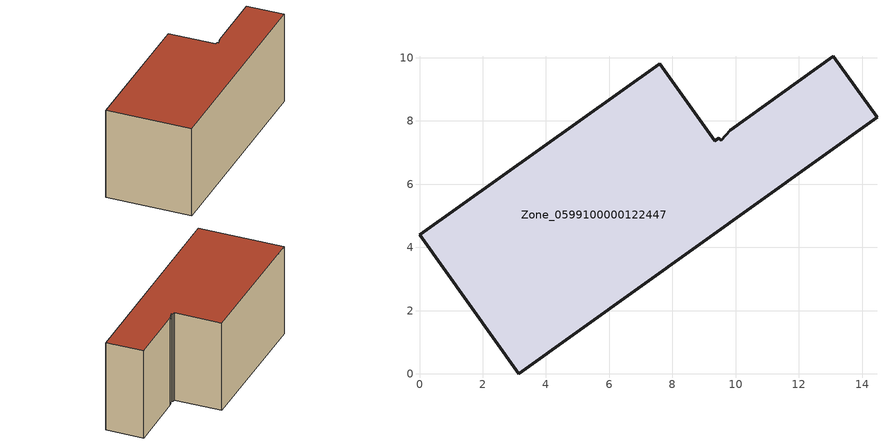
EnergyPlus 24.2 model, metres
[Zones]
Zone_0599100000122447
 floor ground (C_G): 9.55,7.38 9.82,7.71 13.09,10.05 14.47,8.12 3.14,0 0,4.4 7.6,9.81 9.34,7.37 9.46,7.46 z0
 wall outside (C_F): 7.6,9.81 0,4.4 3.14,0 14.47,8.12 13.09,10.05 9.82,7.71 9.55,7.38 9.46,7.46 9.34,7.37 7.6,9.81 z0:5.9
 roof outside (C_R): 9.82,7.71 9.55,7.38 9.46,7.46 9.34,7.37 7.6,9.81 0,4.4 3.14,0 14.47,8.12 13.09,10.05 z5.9
[BUILDING]
Pand.0599100000122447: North Axis=0; Terrain=City; Loads Convergence Tolerance Value=0.04; Temperature Convergence Tolerance Value=0.4; Solar Distribution=FullExterior; Maximum Number of Warmup Days=25; Minimum Number of Warmup Days=1
[Site:Location]
Rotterdam.The.Hague.AP_ZH_NLD Design_Conditions: Latitude=51.96; Longitude=4.45; Time Zone=1; Elevation=-4.5
[SITE:GROUNDTEMPERATURE:BUILDINGSURFACE]
18, 18, 18, 18, 18, 18, 18, 18, 18, 18, 18, 18
[MATERIAL] Thermal Absorptance=0.9; Solar Absorptance=0.7; Visible Absorptance=0.7
Name | Roughness | Thickness | Conductivity | Density | Specific Heat
G.TI.1975-1991 | MediumSmooth | 0.15 | 0.288461 | 540 | 1210
F.TI.1975-1991 | Rough | 0.3 | 0.230769 | 1920 | 840
R.TI.1975-1991 | MediumRough | 0.2 | 0.153846 | 1500 | 1000
[CONSTRUCTION]
C_G: G.TI.1975-1991
C_F: F.TI.1975-1991
C_R: R.TI.1975-1991
[ZONE]
Zone_0599100000122447: Type=1; Multiplier=1; Ceiling Height=Autocalculate; Volume=Autocalculate; Floor Area=autocalculate; Part of Total Floor Area=Yes
[ZONEINFILTRATION:DESIGNFLOWRATE]
Infil_Zone_0599100000122447: Zone or ZoneList or Space or SpaceList=Zone_0599100000122447; Schedule=AlwaysOn; Design Flow Rate Calculation Method=Flow/Area; Flow Rate per Floor Area=0.003; Constant Term Coefficient=1; Temperature Term Coefficient=0; Velocity Term Coefficient=0; Velocity Squared Term Coefficient=0
[HVACTEMPLATE:ZONE:IDEALLOADSAIRSYSTEM]
Zone_0599100000122447: Maximum Heating Supply Air Temperature=50; Minimum Cooling Supply Air Temperature=13; Maximum Heating Supply Air Humidity Ratio=0.0156; Minimum Cooling Supply Air Humidity Ratio=0.0077; Heating Limit=NoLimit; Cooling Limit=NoLimit; Dehumidification Control Type=ConstantSensibleHeatRatio; Cooling Sensible Heat Ratio=0.7; Dehumidification Setpoint=60; Humidification Control Type=None; Humidification Setpoint=30; Outdoor Air Method=None; Outdoor Air Flow Rate per Person=0.00944; Outdoor Air Flow Rate per Zone Floor Area=0; Outdoor Air Flow Rate per Zone=0; Demand Controlled Ventilation Type=None; Outdoor Air Economizer Type=NoEconomizer; Heat Recovery Type=None; Sensible Heat Recovery Effectiveness=0.7; Latent Heat Recovery Effectiveness=0.65
[ZONECONTROL:THERMOSTAT]
ThermostatControl_Zone_0599100000122447: Zone or ZoneList=Zone_0599100000122447; Control Type Schedule=DualSetpointControlType; Control 1=Thermostat_Zone_0599100000122447; Temperature Difference Between Cutout And Setpoint=0
[THERMOSTATSETPOINT:DUALSETPOINT]
Thermostat_Zone_0599100000122447: Heating Setpoint Temperature Schedule=HeatingSetpoint_Zone_0599100000122447; Cooling Setpoint Temperature Schedule=CoolingSetpoint_Zone_0599100000122447
[SCHEDULE:COMPACT]
HeatingSetpoint_Zone_0599100000122447: Through: 12/31, For: AllDays, Until: 24:00, 21
CoolingSetpoint_Zone_0599100000122447: Through: 12/31, For: AllDays, Until: 24:00, 24
DualSetpointControlType: Through: 12/31, For: AllDays, Until: 24:00, 4
AlwaysOn: Through: 12/31, For: AllDays, Until: 24:00, 1
